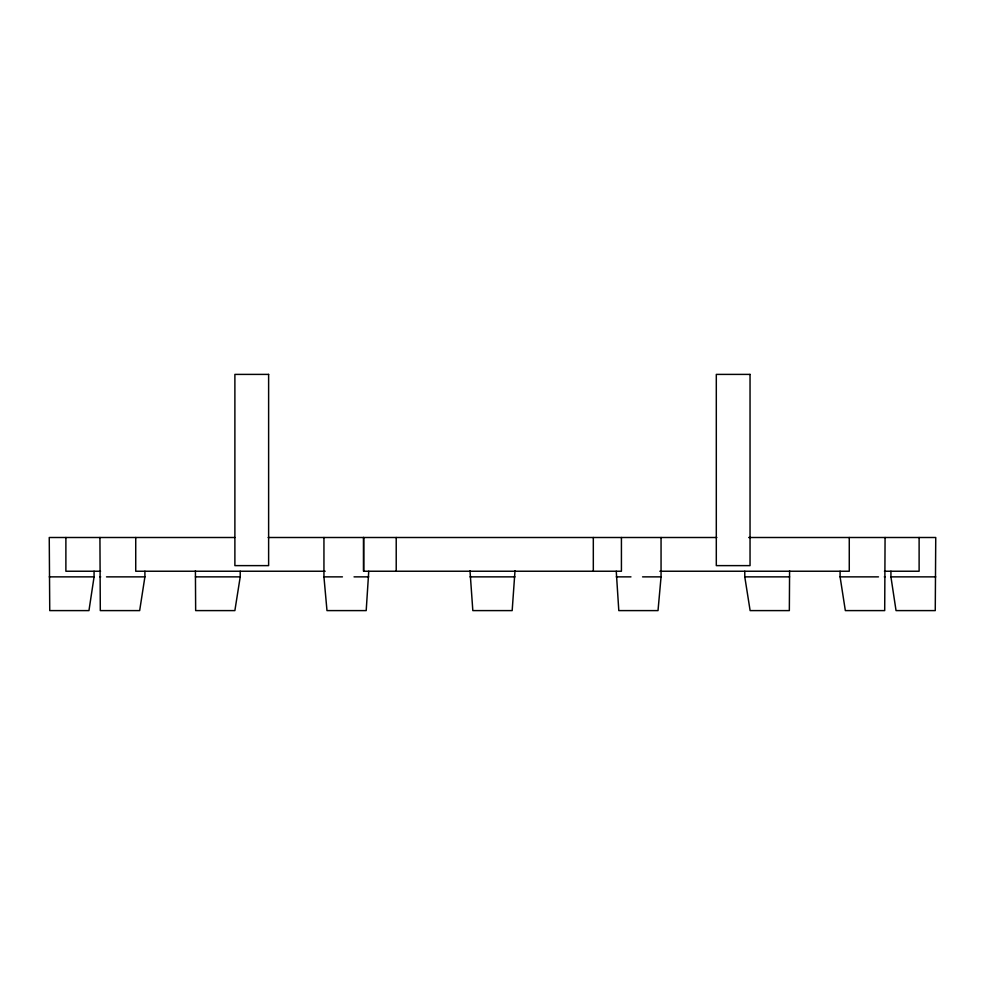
<?xml version="1.0" encoding="UTF-8"?>
<svg xmlns="http://www.w3.org/2000/svg" width="985" height="985" viewBox="0 0 985 985"><rect width="100%" height="100%" fill="white"/><g stroke="black" fill="none" stroke-linecap="round" stroke-linejoin="round"><path stroke-width="1.48" d="M789.588 570.808L789.342 610.601L750.127 610.601L744.783 576.865L744.783 571.238M885.072 537.502L884.702 610.601L845.339 610.601L840.094 576.865L840.094 571.238M748.686 537.502L935.75 537.502L935.258 610.601L896.042 610.601L890.933 576.865L890.933 571.238M368.747 571.238L366.198 610.601L326.983 610.601L323.942 576.865L323.942 537.502M514.995 570.808L512.175 610.601L472.825 610.601L470.005 570.808M661.058 537.502L661.058 576.865L658.017 610.601L618.802 610.601L616.253 571.238M94.068 571.238L94.068 576.865L88.958 610.601L49.742 610.601L49.25 537.502L234.886 537.502M144.906 571.238L144.906 576.865L139.661 610.601L100.298 610.601L99.928 537.502M240.217 571.238L240.217 576.865L234.873 610.601L195.658 610.601L195.412 570.808M268.154 537.502L716.846 537.502M100.569 571.238L65.884 571.238L65.884 537.502M325.173 571.238L135.733 571.238L135.733 537.502M363.6 571.238L363.6 537.502L363.6 571.238L621.424 571.238L621.424 537.502M659.827 571.238L849.267 571.238L849.267 537.502M884.432 571.238L919.116 571.238L919.116 537.502M49.25 576.865L94.068 576.865M99.928 576.865L100.692 576.865M106.515 576.865L144.906 576.865M195.412 576.865L240.217 576.865M323.942 576.865L342.435 576.865M354.034 576.865L368.747 576.865M470.005 576.865L514.995 576.865M616.253 576.865L630.966 576.865M642.565 576.865L661.058 576.865M744.783 576.865L789.588 576.865M840.094 576.865L878.485 576.865M884.308 576.865L885.072 576.865M890.933 576.865L935.75 576.865M593.315 537.502L593.315 571.238M396.216 537.502L396.216 571.238M268.622 374.398L234.886 374.398L234.886 565.624L268.622 565.624L268.622 374.398M750.041 374.398L716.304 374.398L716.304 565.624L750.041 565.624L750.041 374.398"/></g></svg>
